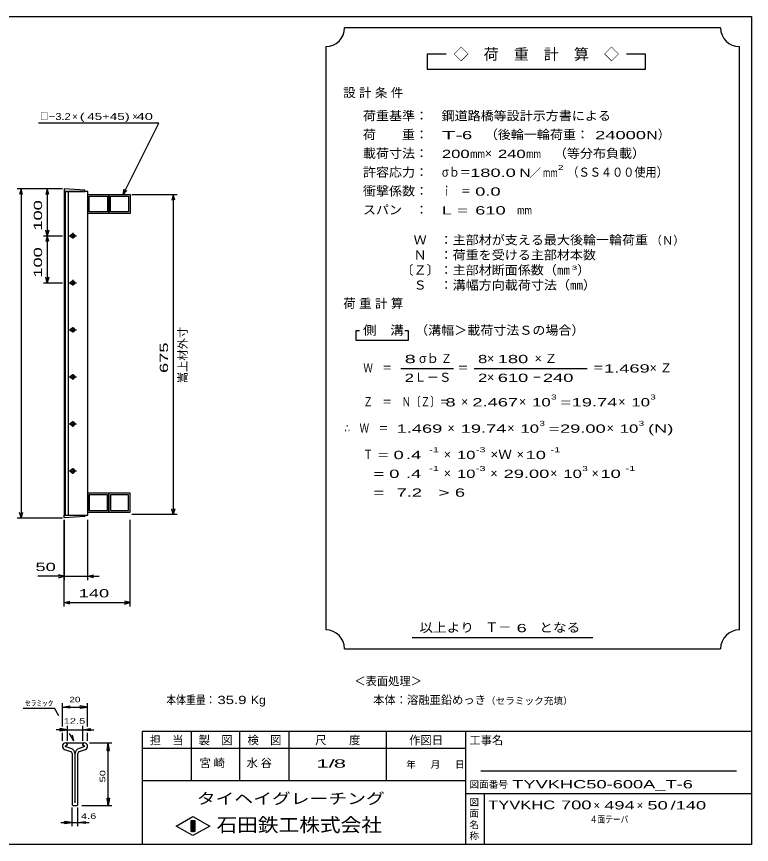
# Model space of a CAD drawing. Units: millimetres, scale not verified. Extents: x -1456 to 1389, y -1026 to 839.
# Drawn here: x -174 to 1389, y -921 to 839 of the extents above; entities that cross this region are included whole.
import ezdxf
from ezdxf.enums import TextEntityAlignment as Align

# ---------------------------------------------------------------- set-up
doc = ezdxf.new("R2010")
doc.units = ezdxf.units.MM
doc.header["$LTSCALE"] = 8
for name, color, linetype, lineweight in [('0_2', 150, 'Continuous', 25), ('16', 3, 'Continuous', 25), ('22', 2, 'Continuous', 25), ('32', 4, 'Continuous', 25)]:
    doc.layers.add(name, color=color, linetype=linetype, lineweight=lineweight)
doc.styles.add('ベクトル', font='')
doc.styles.get('ベクトル').set_extended_font_data('ベクトル')

msp = doc.modelspace()

# ---------------------------------------------------------------- linework, layer by layer
at = {"layer": '0_2'}
for p, q in [((-1379.2, 838.8), (1388.8, 838.8)), ((1388.8, 838.8), (1388.8, -921.2)), ((1388.8, -681.2), (92.8, -681.2)), ((92.8, -681.2), (92.8, -921.2)), ((196.8, -681.2), (196.8, -785.2)), ((300.8, -785.2), (300.8, -681.2)), ((404.8, -681.2), (404.8, -785.2)), ((612.8, -785.2), (612.8, -681.2)), ((780.8, -681.2), (780.8, -921.2)), ((780.8, -717.2), (92.8, -717.2)), ((1356.8, -765.2), (812.8, -765.2)), ((92.8, -785.2), (780.8, -785.2)), ((780.8, -813.2), (1388.8, -813.2)), ((820.8, -921.2), (820.8, -813.2)), ((164.8, -882), (200.8, -862)), ((200.8, -862), (236.8, -882)), ((196.8, -870), (204.8, -870)), ((196.8, -894), (196.8, -870)), ((196.8, -870), (198.4, -870)), ((198.4, -870), (198.4, -894)), ((200, -894), (200, -870)), ((200, -870), (201.6, -870)), ((201.6, -870), (201.6, -894)), ((203.2, -894), (203.2, -870)), ((203.2, -870), (204.8, -870)), ((204.8, -870), (204.8, -894)), ((204.8, -870), (204.8, -894)), ((200.8, -902), (164.8, -882)), ((204.8, -894), (196.8, -894)), ((198.4, -894), (200, -894)), ((236.8, -882), (200.8, -902)), ((201.6, -894), (203.2, -894)), ((1388.8, -921.2), (-1379.2, -921.2))]:
    msp.add_line(p, q, dxfattribs=at)
at = {"layer": '16'}
for p, q in [((-29, 469.8), (-73, 472.8)), ((-73, 472.8), (-73, 466.8)), ((-73, 466.8), (-29, 466.8)), ((-73, 466.8), (-73, -221.2)), ((-23, 466.8), (-73, 466.8)), ((-71, 466.8), (-71, -221.2)), ((-64, -221.2), (-64, 466.8)), ((-29, 466.8), (-29, 469.8)), ((-23, -221.2), (-23, 466.8)), ((-23, 460.3), (22, 460.3)), ((-23, 420.3), (-23, 460.3)), ((22, 460.3), (22, 420.3)), ((22, 460.3), (67, 460.3)), ((22, 420.3), (22, 460.3)), ((67, 460.3), (67, 420.3)), ((-19.8, 457.1), (18.8, 457.1)), ((-19.8, 423.5), (-19.8, 457.1)), ((18.8, 457.1), (18.8, 423.5)), ((25.2, 457.1), (63.8, 457.1)), ((25.2, 423.5), (25.2, 457.1)), ((63.8, 457.1), (63.8, 423.5)), ((18.8, 423.5), (-19.8, 423.5)), ((63.8, 423.5), (25.2, 423.5)), ((22, 420.3), (-23, 420.3)), ((67, 420.3), (22, 420.3)), ((-63, 372.8), (-47, 372.8)), ((-53, 375.8), (-57, 375.8)), ((-57, 369.8), (-53, 369.8)), ((-55, 378.8), (-55, 366.8)), ((-63, 272.8), (-47, 272.8)), ((-53, 275.8), (-57, 275.8)), ((-57, 269.8), (-53, 269.8)), ((-55, 278.8), (-55, 266.8)), ((-55, 178.8), (-55, 166.8)), ((-63, 172.8), (-47, 172.8)), ((-53, 175.8), (-57, 175.8)), ((-57, 169.8), (-53, 169.8)), ((-63, 72.8), (-47, 72.8)), ((-53, 75.8), (-57, 75.8)), ((-55, 78.8), (-55, 66.8)), ((-57, 69.8), (-53, 69.8)), ((-63, -27.2), (-47, -27.2)), ((-53, -24.2), (-57, -24.2)), ((-57, -30.2), (-53, -30.2)), ((-55, -21.2), (-55, -33.2)), ((-55, -121.2), (-55, -133.2)), ((-63, -127.2), (-47, -127.2)), ((-53, -124.2), (-57, -124.2)), ((-57, -130.2), (-53, -130.2)), ((22, -174.7), (-23, -174.7)), ((-23, -174.7), (-23, -214.7)), ((22, -214.7), (22, -174.7)), ((67, -174.7), (22, -174.7)), ((22, -174.7), (22, -214.7)), ((67, -214.7), (67, -174.7)), ((18.8, -177.9), (-19.8, -177.9)), ((-19.8, -177.9), (-19.8, -211.5)), ((18.8, -211.5), (18.8, -177.9)), ((63.8, -177.9), (25.2, -177.9)), ((25.2, -177.9), (25.2, -211.5)), ((63.8, -211.5), (63.8, -177.9)), ((-73, -221.2), (-29, -221.2)), ((-73, -227.2), (-73, -221.2)), ((-73, -221.2), (-23, -221.2)), ((-29, -224.2), (-73, -227.2)), ((-29, -221.2), (-29, -224.2)), ((-23, -214.7), (22, -214.7)), ((-19.8, -211.5), (18.8, -211.5)), ((22, -214.7), (67, -214.7)), ((25.2, -211.5), (63.8, -211.5))]:
    msp.add_line(p, q, dxfattribs=at)
for centre, radius, start, end in [((-57, 372.8), 3, 90, 270), ((-55, 372.8), 4, 46.6, 133.4), ((-55, 372.8), 4, 226.6, 313.4), ((-53, 372.8), 3, 270, 90), ((-57, 272.8), 3, 90, 270), ((-55, 272.8), 4, 46.6, 133.4), ((-55, 272.8), 4, 226.6, 313.4), ((-53, 272.8), 3, 270, 90), ((-55, 172.8), 4, 46.6, 133.4), ((-57, 172.8), 3, 90, 270), ((-55, 172.8), 4, 226.6, 313.4), ((-53, 172.8), 3, 270, 90), ((-57, 72.8), 3, 90, 270), ((-55, 72.8), 4, 46.6, 133.4), ((-53, 72.8), 3, 270, 90), ((-55, 72.8), 4, 226.6, 313.4), ((-57, -27.2), 3, 90, 270), ((-55, -27.2), 4, 46.6, 133.4), ((-55, -27.2), 4, 226.6, 313.4), ((-53, -27.2), 3, 270, 90), ((-55, -127.2), 4, 46.6, 133.4), ((-57, -127.2), 3, 90, 270), ((-55, -127.2), 4, 226.6, 313.4), ((-53, -127.2), 3, 270, 90)]:
    msp.add_arc(centre, radius, start, end, dxfattribs=at)
at = {"layer": '22', "color": 4}
for p, q in [((1323.2, 814.8), (523.2, 814.8)), ((483.2, 774.8), (483.2, -465.2)), ((1363.2, -465.2), (1363.2, 774.8)), ((739.2, 758.8), (699.2, 758.8)), ((699.2, 758.8), (699.2, 726.8)), ((1163.2, 758.8), (1123.2, 758.8)), ((1163.2, 726.8), (1163.2, 758.8)), ((699.2, 726.8), (1163.2, 726.8)), ((128, 612.3), (-128, 612.3)), ((52, 460.3), (128, 612.3)), ((-77, 472.8), (-173, 472.8)), ((-165, 472.8), (-168.2, 460.8)), ((-161.8, 460.8), (-165, 472.8)), ((-165, 472.8), (-165, -227.2)), ((-77, 472.8), (-117, 472.8)), ((-109, 472.8), (-112.2, 460.8)), ((-105.8, 460.8), (-109, 472.8)), ((-109, 472.8), (-109, 372.8)), ((52, 460.3), (54.4, 471.98)), ((52, 460.3), (60, 469.1)), ((71, 460.3), (167, 460.3)), ((159, 460.3), (155.8, 448.3)), ((162.2, 448.3), (159, 460.3)), ((159, 460.3), (159, -219.7)), ((-117, 372.8), (-77, 372.8)), ((-109, 372.8), (-112.2, 384.8)), ((-109, 372.8), (-112.2, 360.8)), ((-105.8, 384.8), (-109, 372.8)), ((-105.8, 360.8), (-109, 372.8)), ((-109, 372.8), (-109, 272.8)), ((-109, 272.8), (-112.2, 284.8)), ((-105.8, 284.8), (-109, 272.8)), ((-117, 272.8), (-77, 272.8)), ((555.2, 170.8), (547.2, 170.8)), ((547.2, 170.8), (547.2, 150.8)), ((659.2, 170.8), (651.2, 170.8)), ((659.2, 150.8), (659.2, 170.8)), ((547.2, 150.8), (659.2, 150.8)), ((643.2, 90.8), (755.2, 90.8)), ((799.2, 90.8), (1039.2, 90.8)), ((159, -219.7), (155.8, -207.7)), ((162.2, -207.7), (159, -219.7)), ((-173, -227.2), (-77, -227.2)), ((-165, -227.2), (-168.2, -215.2)), ((-161.8, -215.2), (-165, -227.2)), ((167, -219.7), (71, -219.7)), ((-73, -231.2), (-73, -359.2)), ((-73, -415.2), (-73, -231.2)), ((-23, -359.2), (-23, -231.2)), ((67, -415.2), (67, -231.2)), ((-73, -351.2), (-129, -351.2)), ((-73, -351.2), (-85, -348)), ((-85, -354.4), (-73, -351.2)), ((-73, -351.2), (-23, -351.2)), ((-23, -351.2), (-11, -348)), ((-11, -354.4), (-23, -351.2)), ((-23, -351.2), (1, -351.2)), ((-73, -407.2), (-61, -404)), ((67, -407.2), (55, -404)), ((-61, -410.4), (-73, -407.2)), ((-73, -407.2), (67, -407.2)), ((55, -410.4), (67, -407.2)), ((667.2, -481.2), (1051.2, -481.2)), ((523.2, -505.2), (1323.2, -505.2))]:
    msp.add_line(p, q, dxfattribs=at)
for centre, start, end in [((483.2, 814.8), 270, 0), ((1363.2, 814.8), 180, 270), ((483.2, -505.2), 0, 90), ((1363.2, -505.2), 90, 180)]:
    msp.add_arc(centre, 40, start, end, dxfattribs=at)
at = {"layer": '32'}
for p, q in [((-160.267, -631.6), (-93.6, -631.6)), ((-84.267, -647.6), (-93.6, -631.6)), ((-76.8, -670.8), (-76.8, -621.2)), ((-76.8, -629.2), (-60.8, -626.8)), ((-60.8, -631.6), (-76.8, -629.2)), ((-76.8, -629.2), (-23.467, -629.2)), ((-60.8, -631.6), (-60.8, -626.8)), ((-23.467, -629.2), (-39.467, -626.8)), ((-39.467, -631.6), (-39.467, -626.8)), ((-39.467, -631.6), (-23.467, -629.2)), ((-23.467, -670.8), (-23.467, -621.2)), ((-66.133, -677.2), (-90.133, -677.2)), ((-66.133, -677.2), (-82.133, -674.8)), ((-82.133, -674.8), (-82.133, -679.6)), ((-82.133, -679.6), (-66.133, -677.2)), ((-76.8, -701.2), (-76.8, -683.6)), ((-66.133, -701.2), (-66.133, -669.2)), ((-66.133, -677.2), (-34.133, -677.2)), ((-52.8, -701.2), (-62.133, -685.2)), ((-34.133, -669.2), (-34.133, -701.2)), ((-34.133, -677.2), (-18.133, -674.8)), ((-18.133, -679.6), (-34.133, -677.2)), ((-34.133, -677.2), (-10.133, -677.2)), ((-23.467, -701.2), (-23.467, -683.6)), ((-18.133, -674.8), (-18.133, -679.6)), ((-52.8, -701.2), (-55.733, -688.667)), ((-72.477, -719.012), (-59.49, -723.572)), ((-58.93, -717.275), (-70.45, -713.222)), ((-70.027, -711.367), (-66.187, -709.5)), ((-68.56, -705.2), (-31.093, -705.2)), ((-66.187, -709.5), (-66.187, -708.887)), ((-29.871, -713.222), (-41.391, -717.275)), ((-40.832, -723.572), (-27.845, -719.012)), ((-34.135, -708.887), (-34.135, -709.5)), ((-34.135, -709.5), (-30.295, -711.367)), ((-19.467, -705.2), (28.533, -705.2)), ((18.133, -721.2), (20.533, -705.2)), ((18.133, -721.2), (22.933, -721.2)), ((22.933, -721.2), (20.533, -705.2)), ((20.533, -838.534), (20.533, -705.2)), ((-56.294, -728.111), (-56.294, -836.698)), ((-50.133, -832.427), (-50.133, -728.24)), ((-44.027, -836.698), (-44.027, -728.111)), ((20.533, -838.534), (18.133, -822.534)), ((18.133, -822.534), (22.933, -822.534)), ((22.933, -822.534), (20.533, -838.534)), ((-56.267, -882.534), (-56.267, -842.534)), ((-54.427, -838.565), (-45.894, -838.565)), ((-44, -882.534), (-44, -842.534)), ((-35.467, -838.534), (28.533, -838.534)), ((-80.267, -874.534), (-56.267, -874.534)), ((-56.267, -874.534), (-72.267, -872.134)), ((-72.267, -876.934), (-72.267, -872.134)), ((-72.267, -876.934), (-56.267, -874.534)), ((-56.267, -874.534), (-44, -874.534)), ((-44, -874.534), (-28, -872.134)), ((-28, -876.934), (-44, -874.534)), ((-44, -874.534), (-20, -874.534)), ((-28, -876.934), (-28, -872.134))]:
    msp.add_line(p, q, dxfattribs=at)
for centre, radius, start, end in [((-69.627, -712.4), 7.2, 90.98, 246.68), ((-69.586, -712.444), 1.173, 111.91, 222.33), ((-70.05, -709.056), 3.867, 2.5, 85.55), ((-62.373, -729.049), 12.267, 3.78, 73.7), ((-37.948, -729.049), 12.267, 106.3, 176.22), ((-30.272, -709.056), 3.867, 94.45, 177.5), ((-30.695, -712.4), 7.2, 293.32, 89.02002), ((-30.736, -712.444), 1.173, 317.67, 68.08999), ((-61.09, -728.105), 4.8, 0, 70.58), ((-39.232, -728.105), 4.8, 109.42, 180), ((-54.427, -836.698), 1.867, 180, 270), ((-45.894, -836.698), 1.867, 270, 0)]:
    msp.add_arc(centre, radius, start, end, dxfattribs=at)

# ---------------------------------------------------------------- texts
at = {"layer": '0_2', "style": 'ベクトル'}
for s, height, p in [('担\u3000当', 17.6, (108.8, -699.6)), ('製\u3000図', 17.6, (212.8, -699.6)), ('検\u3000図', 17.6, (316.8, -699.6)), ('尺\u3000\u3000度', 17.6, (460.8, -699.6)), ('作図日', 17.6, (660.8, -699.6)), ('工事名', 17.6, (788.8, -699.6)), ('年', 14.66, (654.4, -751.2)), ('月', 14.66, (706.4, -751.2)), ('日', 14.66, (758.4, -751.2)), ('図面番号', 14.66, (788.8, -793.6)), ('図', 14.66, (788.8, -831.2)), ('面', 14.66, (788.8, -855.2)), ('名', 14.66, (788.8, -879.2)), ('称', 14.66, (788.8, -903.2))]:
    msp.add_text(s, height=height, dxfattribs=at).set_placement(p, align=Align.MIDDLE_LEFT)
at = {"layer": '0_2', "color": 222, "style": 'ベクトル'}
for s, height, width, p in [('タイヘイグレーチング', 23.46, 1.25, (208.8, -823.6)), ('石田鉄工株式会社', 29.33, 1.1, (250.8, -879.6))]:
    msp.add_text(s, height=height, dxfattribs=dict(at, width=width)).set_placement(p, align=Align.MIDDLE_LEFT)
at = {"layer": '22', "style": 'ベクトル'}
for s, height, p in [('◇\u3000荷\u3000重\u3000計\u3000算\u3000◇', 23.46, (755.2, 758.8)), ('×', 14.66, (-56, 626.3)), ('×', 14.66, (72, 626.3)), ('）', 19.35, (1189.6, 588)), ('×', 19.35, (821.6, 548)), ('／', 17.6, (917.2, 506.8)), ('（Ｎ）', 17.6, (1174.4, 362.8)), ('）', 19.35, (1018.4, 300)), ('σｂ', 19.35, (681.6, 112)), ('×', 19.35, (826.4, 112)), ('Ｌ－Ｓ', 19.35, (671.2, 72)), ('×', 19.35, (826.4, 72)), ('×', 19.35, (771.2, 20)), ('×', 19.35, (894.4, 20)), ('×', 19.35, (1105.6, 20)), ('×', 19.35, (742.4, -36)), ('×', 19.35, (869.6, -36)), ('×', 19.35, (1080.8, -36)), ('×', 19.35, (734.4, -92)), ('×', 19.35, (889.6, -92)), ('×', 19.35, (734.4, -132)), ('×', 19.35, (833.6, -132)), ('×', 19.35, (960.8, -132)), ('×', 19.35, (1048.8, -132)), ('Ｔ－', 20.53, (822.4, -459.2)), ('＜表面処理＞', 17.6, (544, -574)), ('本体：', 17.6, (584, -614)), ('溶融亜鉛めっき', 17.6, (656, -614)), ('（セラミック充填）', 14.66, (824, -616)), ('×', 17.6, (1052.8, -838)), ('×', 17.6, (1144.8, -838))]:
    msp.add_text(s, height=height, dxfattribs=at).set_placement(p, align=Align.MIDDLE_LEFT)
for s, height, width, p in [('□－', 14.66, 0.8, (-124, 626.3)), ('3.2', 14.66, 1.2, (-92, 626.3)), ('(', 14.66, 1.6, (-40, 626.3)), ('45', 14.66, 1.45, (-24, 626.3)), ('45', 14.66, 1.45, (24, 626.3)), (')', 14.66, 1.6, (56, 626.3)), (' 40 ', 14.66, 1.6, (72, 626.3)), ('荷重基準：\u3000', 19.35, 1.05, (562.4, 628)), ('鋼道路橋等設計示方書による', 19.35, 1.05, (729.6, 628)), ('+', 14.66, 1.35, (8, 626.3)), ('荷\u3000\u3000重：\u3000', 19.35, 1.05, (562.4, 588)), ('（後輪一輪荷重：', 19.35, 1.05, (821.6, 588)), ('T-', 17.6, 2, (730.4, 586.8)), (' 6 ', 17.6, 1.65, (762.4, 586.8)), (' 24000', 17.6, 1.65, (1045.6, 586.8)), ('N', 17.6, 1.4, (1165.6, 586.8)), ('載荷寸法：\u3000', 19.35, 1.05, (562.4, 548)), ('200', 17.6, 1.5, (730.4, 546.8)), ('mm', 17.6, 0.8, (790.4, 546.8)), ('240', 17.6, 1.5, (849.6, 546.8)), ('mm', 17.6, 0.8, (909.6, 546.8)), ('\u3000（等分布負載）', 19.35, 1.05, (940.8, 548)), ('許容応力：\u3000', 19.35, 1.05, (562.4, 508)), ('σｂ＝', 19.35, 0.9, (730.4, 508)), ('180.0', 17.6, 1.65, (790.4, 506.8)), ('N', 17.6, 1.4, (895.2, 506.8)), ('mm', 17.6, 0.8, (945.2, 506.8)), ('2', 10.56, 1.5, (977.2, 518)), ('（ＳＳ４００使用）', 19.35, 0.9, (997.2, 508)), ('衝撃係数：\u3000', 19.35, 1.05, (562.4, 468)), ('ｉ\u3000＝', 19.35, 0.75, (730.4, 468)), (' 0.0', 17.6, 1.65, (790.4, 466.8)), ('スパン\u3000：\u3000', 19.35, 1.05, (562.4, 428)), ('L =', 17.6, 1.65, (730.4, 426.8)), (' 610 ', 17.6, 1.65, (790.4, 426.8)), ('mm', 17.6, 0.8, (890.4, 426.8)), ('\u3000Ｗ\u3000：主部材が支える最大後輪一輪荷重', 19.35, 1.05, (642.4, 364)), ('\u3000Ｎ\u3000：荷重を受ける主部材本数', 19.35, 1.05, (642.4, 332)), ('〔Ｚ〕：主部材断面係数（㎜', 19.35, 1.05, (642.4, 300)), ('3', 8.798, 1.8, (1006.4, 304.8)), ('\u3000Ｓ\u3000：溝幅方向載荷寸法（㎜）', 19.35, 1.05, (642.4, 268)), ('側\u3000溝', 19.35, 1.1, (562.4, 172)), ('\u3000（溝幅＞載荷寸法Ｓの場合）', 19.35, 1.05, (645.6, 172)), ('8', 17.6, 1.8, (651.2, 110.8)), ('Ｚ', 19.35, 0.9, (728, 112)), ('8', 17.6, 1.5, (807.2, 110.8)), (' 180 ', 17.6, 1.65, (838.4, 110.8)), ('Ｗ\u3000＝', 19.35, 0.75, (563.2, 92)), ('＝', 19.35, 0.9, (763.2, 92)), ('＝', 19.35, 0.9, (1051.2, 92)), ('1.469', 17.6, 1.65, (1075.2, 90.8)), ('2', 17.6, 1.5, (651.2, 70.8)), ('2', 17.6, 1.5, (807.2, 70.8)), (' 610 ', 17.6, 1.65, (838.4, 70.8)), ('－', 19.35, 0.75, (922.4, 72)), (' 240 ', 17.6, 1.65, (934.4, 70.8)), ('3', 10.56, 1.5, (962.4, 30)), ('3', 10.56, 1.5, (1173.6, 30)), ('Ｚ\u3000＝\u3000Ｎ〔Ｚ〕＝', 19.35, 0.75, (563.2, 20)), (' 8 ', 17.6, 1.65, (727.2, 18.8)), ('2.467', 17.6, 1.65, (795.2, 18.8)), ('10', 17.6, 1.5, (922.4, 18.8)), ('=', 17.6, 1.7, (982.4, 18.8)), ('19.74', 17.6, 1.65, (1006.4, 18.8)), ('10', 17.6, 1.5, (1133.6, 18.8)), ('∴\u3000Ｗ\u3000＝', 19.35, 0.75, (523.2, -36)), (' 1.469', 17.6, 1.65, (623.2, -37.2)), ('19.74', 17.6, 1.65, (770.4, -37.2)), ('10', 17.6, 1.5, (897.6, -37.2)), ('3', 10.56, 1.5, (937.6, -26)), ('=', 17.6, 1.7, (957.6, -37.2)), ('29.00', 17.6, 1.65, (981.6, -37.2)), ('10', 17.6, 1.5, (1108.8, -37.2)), ('3', 10.56, 1.5, (1148.8, -26)), ('(N)', 17.6, 1.65, (1168.8, -37.2)), ('Ｔ', 19.35, 0.75, (563.2, -92)), (' = 0', 17.6, 1.65, (583.2, -93.2)), (' .4 ', 17.6, 1.65, (643.2, -93.2)), ('-1', 10.56, 1.65, (703.2, -82)), ('10', 17.6, 1.5, (762.4, -93.2)), ('-3', 10.56, 1.65, (802.4, -82)), ('×Ｗ', 19.35, 1.1, (833.6, -92)), (' 10 ', 17.6, 1.65, (897.6, -93.2)), ('-1', 10.56, 1.65, (961.6, -82)), ('-1', 10.56, 1.65, (703.2, -122)), ('-3', 10.56, 1.65, (802.4, -122)), ('3', 10.56, 1.5, (1028.8, -122)), ('-1', 10.56, 1.65, (1120.8, -122)), ('  = 0', 17.6, 1.65, (563.2, -133.2)), (' .4 ', 17.6, 1.65, (643.2, -133.2)), ('10', 17.6, 1.5, (762.4, -133.2)), ('29.00', 17.6, 1.65, (861.6, -133.2)), ('10', 17.6, 1.5, (988.8, -133.2)), (' 10 ', 17.6, 1.65, (1056.8, -133.2)), ('  =', 17.6, 1.65, (563.2, -173.2)), (' 7.2', 17.6, 1.65, (623.2, -173.2)), ('>', 17.6, 1.7, (723.2, -173.2)), (' 6 ', 17.6, 1.65, (747.2, -173.2)), (' 50 ', 17.6, 1.65, (-145, -331.2)), (' 140 ', 17.6, 1.65, (-53, -387.2)), ('以上より\u3000', 19.35, 1.1, (682.4, -460)), (' 6 ', 17.6, 1.65, (878.4, -461.2)), ('となる', 19.35, 1.1, (937.6, -460)), ('本体重量：', 17.6, 0.85, (144, -614)), (' 35.9', 17.6, 1.35, (244, -614)), ('Kg', 17.6, 1.1, (324, -614)), ('1/', 17.6, 2, (463.2, -749.2)), (' 8 ', 17.6, 2, (487.2, -749.2)), ('TYVKHC50-600A_T-6        ', 17.6, 1.65, (880, -793.2)), ('TYVKHC', 18.77, 1.4, (828.8, -837.2)), (' 700 ', 18.77, 1.55, (972.8, -837.2)), (' 494 ', 17.6, 1.65, (1064.8, -838)), (' 50 ', 17.6, 1.65, (1156.8, -838)), ('/', 17.6, 1.65, (1216.8, -838)), (' 140 ', 17.6, 1.65, (1216.8, -838)), ('４面テーパ', 14.66, 0.8, (1044.8, -868))]:
    msp.add_text(s, height=height, dxfattribs=dict(at, width=width)).set_placement(p, align=Align.MIDDLE_LEFT)
at = {"layer": '22', "style": 'ベクトル', "width": 1.65}
for s, p in [(' 100 ', (-129, 372.8)), (' 100 ', (-129, 272.8)), (' 675 ', (139, 70.3))]:
    msp.add_text(s, height=17.6, rotation=90, dxfattribs=at).set_placement(p, align=Align.MIDDLE_LEFT)
at = {"layer": '22', "style": 'ベクトル'}
msp.add_text('嵩上材外寸', height=17.6, rotation=90, dxfattribs=at).set_placement((179, 59.3), align=Align.MIDDLE_LEFT)
at = {"layer": '22', "attachment_point": 4, "style": 'ベクトル'}
for s, insert, char_height in [('\\T1.28;設計条件', (520.4, 676), 19.35), ('\\T1.28;荷重計算', (520.4, 228), 19.35), ('\\T1.42;×Ｚ', (927.6, 112), 19.35), ('\\T1.42;×Ｚ', (1172.4, 92), 19.35), ('\\T1.25;宮崎\u3000', (214.8, -749.2), 17.6), ('\\T1.25;水谷\u3000', (314.8, -749.2), 17.6)]:
    msp.add_mtext(s, dxfattribs=dict(at, insert=insert, char_height=char_height))
at = {"layer": '32', "color": 2, "style": 'ベクトル'}
for s, width, p in [('ｾﾗﾐｯｸ', 1.5, (-156.267, -621.2)), ('20', 1.35, (-62.133, -613.2)), ('12.5', 1.5, (-74.133, -658.8)), (' 4.6 ', 1.5, (-44, -860.934))]:
    msp.add_text(s, height=11.73, dxfattribs=dict(at, width=width)).set_placement(p, align=Align.MIDDLE_LEFT)
at = {"layer": '32', "color": 2, "style": 'ベクトル', "width": 1.5}
msp.add_text(' 50 ', height=11.73, rotation=90, dxfattribs=at).set_placement((8.533, -795.867), align=Align.MIDDLE_LEFT)

doc.saveas('drawing.dxf')
